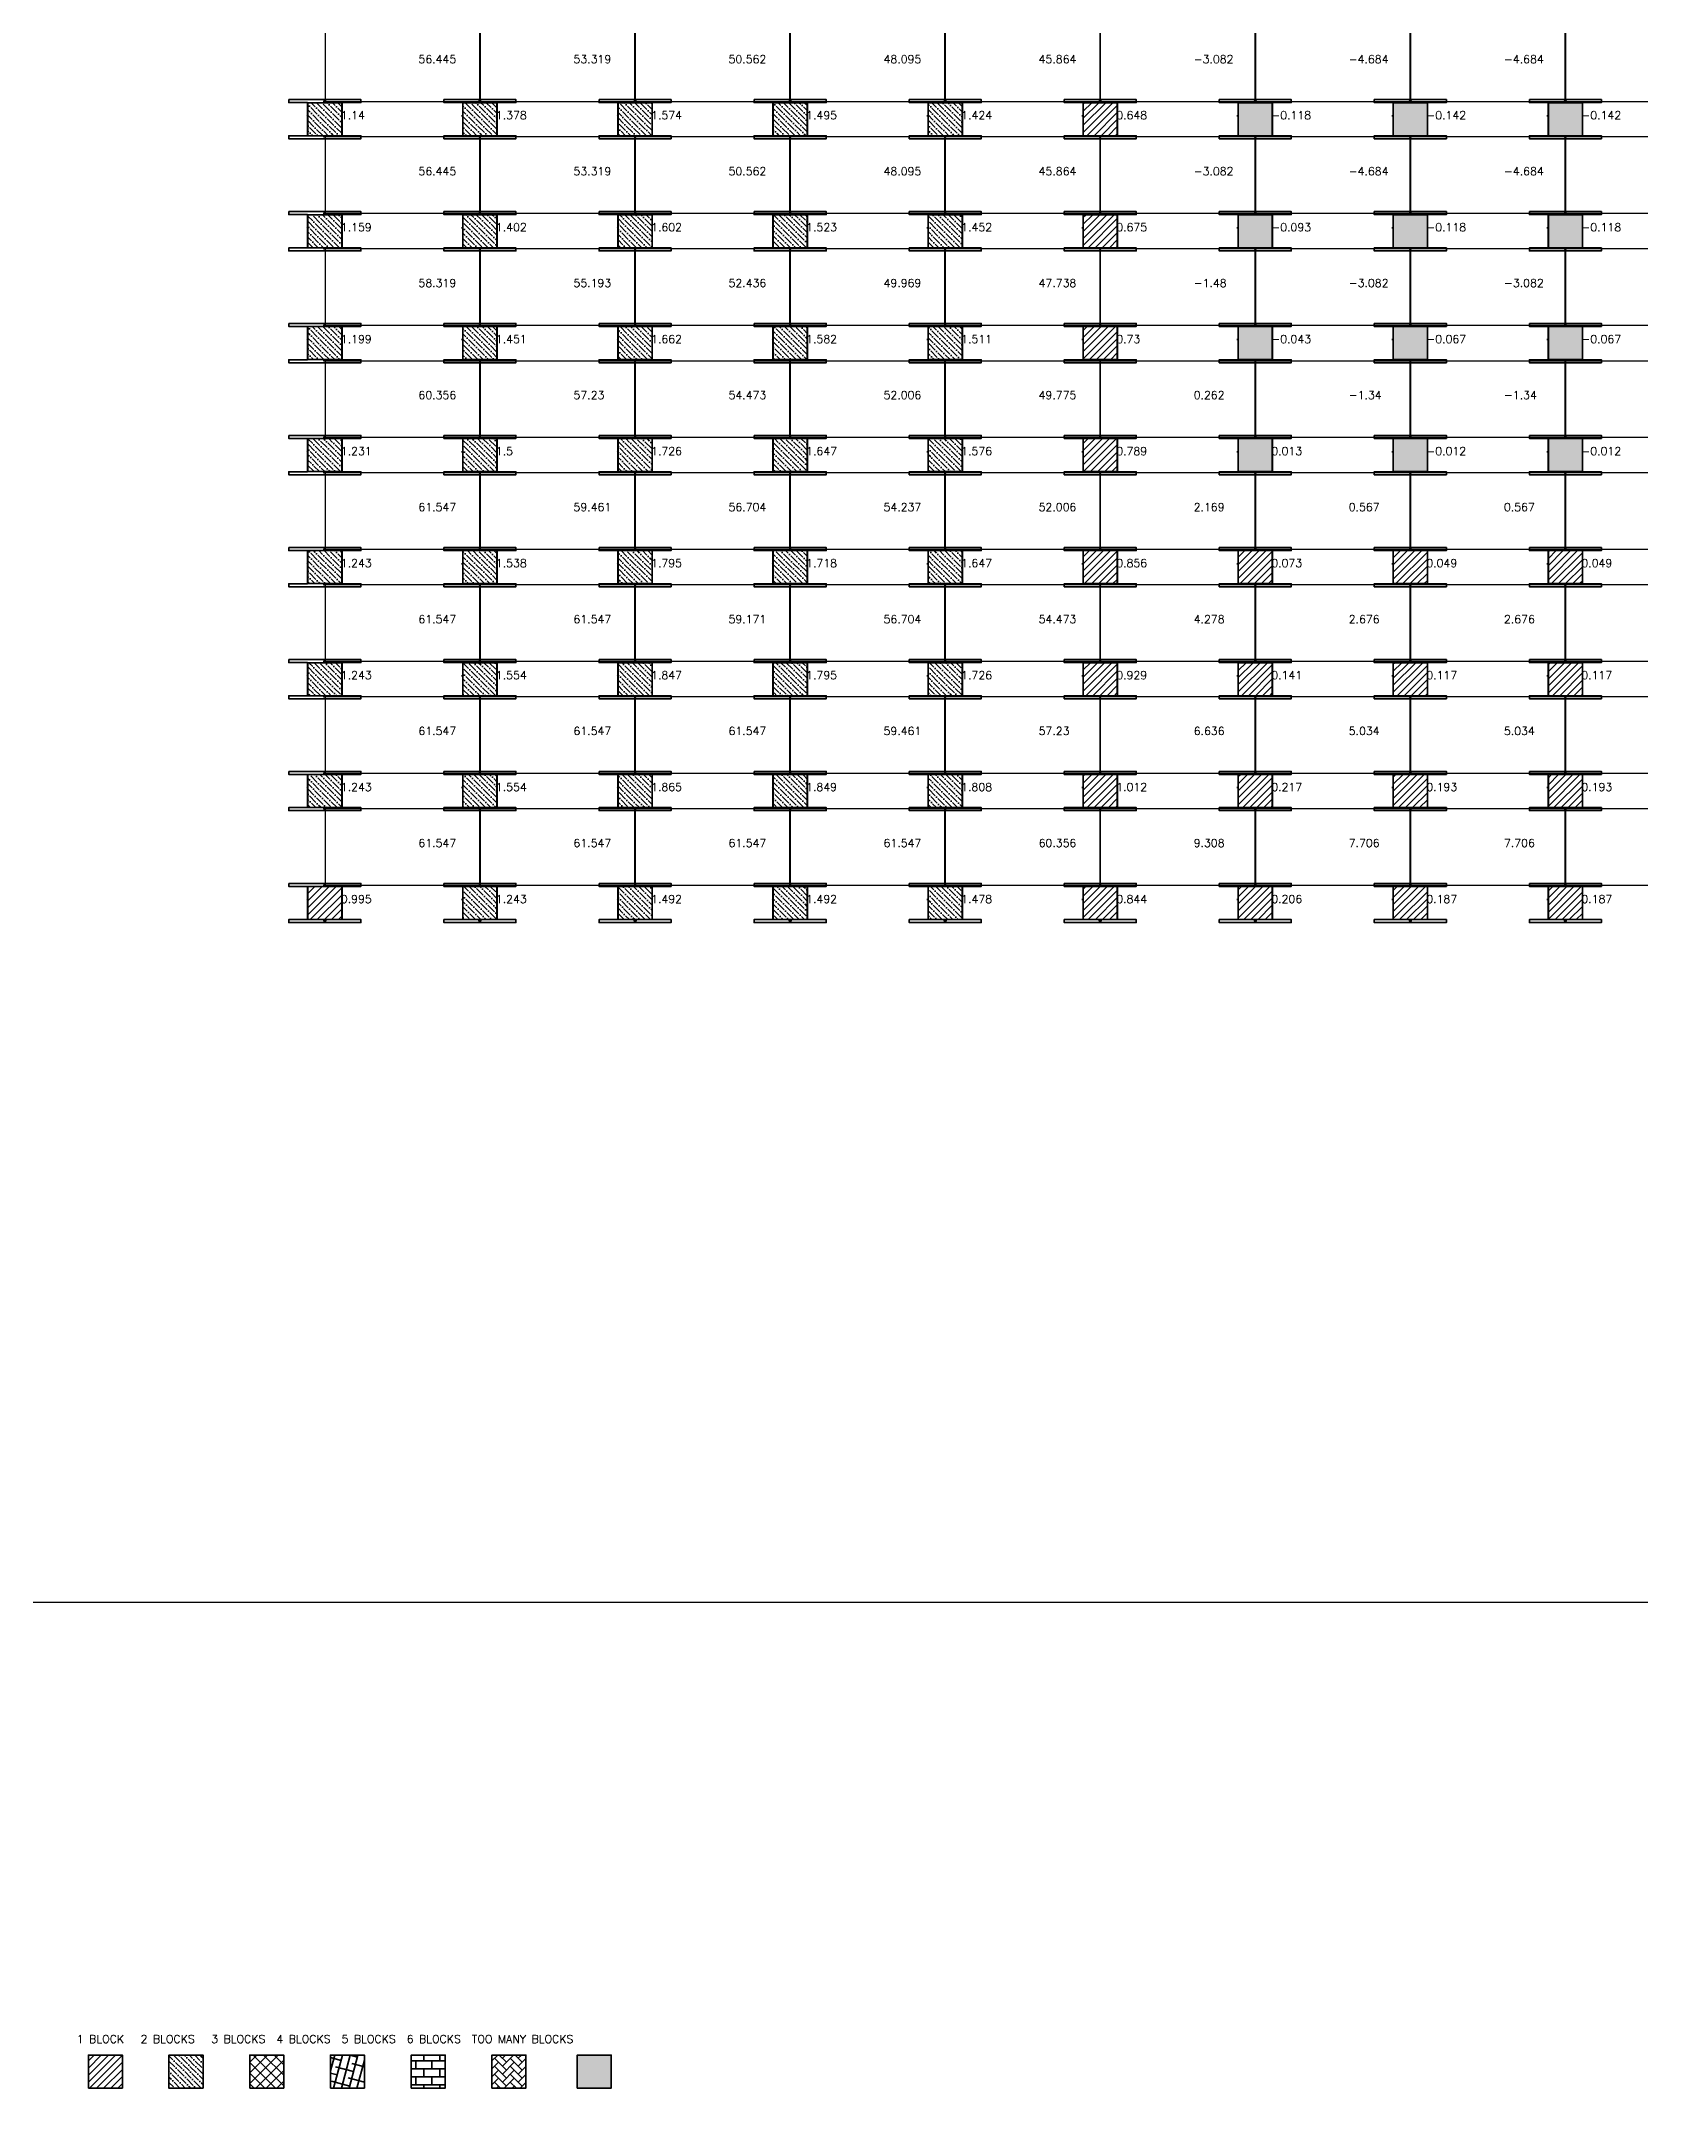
# Model space of a CAD drawing. Header units: inches. Extents: x 8143 to 14350, y 5679 to 7733.
# Drawn here: x 9961 to 10761, y 5679 to 6703 of the extents above; entities that cross this region are included whole.
import ezdxf

# ---------------------------------------------------------------- set-up
doc = ezdxf.new("R2010")
doc.units = ezdxf.units.IN
doc.header["$LTSCALE"] = 50
doc.header["$MEASUREMENT"] = 0
for name, color, linetype, lineweight in [('E-PANELS', 140, 'Continuous', 30), ('E2-ECOFEET', 254, 'Continuous', 35), ('E3-ECOFEET', 254, 'Continuous', 35), ('HATCH 1', 5, 'Continuous', 35), ('HATCH 2', 140, 'Continuous', 35), ('HATCH 3', 30, 'Continuous', 35), ('HATCH 4', 200, 'Continuous', 35), ('HATCH 5', 2, 'Continuous', 35), ('HATCH 6', 100, 'Continuous', 35), ('HATCH 7', 20, 'Continuous', 35)]:
    doc.layers.add(name, color=color, linetype=linetype, lineweight=lineweight)
doc.layers.add('EF3 TEXT', color=7, linetype='Continuous', plot=False)
doc.layers.add('IFI PERIMETER', color=231, linetype='FENCE', plot=False)
doc.layers.get('E2-ECOFEET').off()
doc.styles.add('mytext', font='romans.shx')
doc.styles.get("Standard").update_dxf_attribs({"font": 'arial.ttf'})
doc.linetypes.add('FENCE', pattern='A,0.5,-0.1,["X",Standard,S=0.1,R=0,X=-0.035,Y=-0.05],-0.1', length=0.7)
pattern_1 = [(135, (-119.168, -90.9187), (-3.64602, 0.994369), [4.6875, -0.9375, 0, -0.9375])]
pattern_2 = [(45, (-119.168, -90.9187), (-1.767767, 1.767767), [])]

# ---------------------------------------------------------------- blocks, each defined once
blk = doc.blocks.new('EF3_HATCH_2')
at = {"layer": 'HATCH 2'}
h = blk.add_hatch(dxfattribs=at)
h.set_pattern_fill('ANSI36', color=256, scale=15, angle=90)
h.set_pattern_definition(pattern_1)
h.paths.add_polyline_path([(-8.5, -8.25), (8.5, -8.25), (8.5, 8.25), (-8.5, 8.25)])
blk.add_lwpolyline([(-8.5, -8.25), (8.5, -8.25), (8.5, 8.25), (-8.5, 8.25)], close=True, dxfattribs=at)
blk = doc.blocks.new('EF3_HATCH_1')
at = {"layer": 'HATCH 1'}
h = blk.add_hatch(dxfattribs=at)
h.set_pattern_fill('ANSI31', color=256, scale=20)
h.set_pattern_definition(pattern_2)
h.paths.add_polyline_path([(-8.5, -8.25), (8.5, -8.25), (8.5, 8.25), (-8.5, 8.25)])
blk.add_lwpolyline([(-8.5, -8.25), (8.5, -8.25), (8.5, 8.25), (-8.5, 8.25)], close=True, dxfattribs=at)
blk = doc.blocks.new('EF3_HATCH_7')
at = {"layer": 'HATCH 7'}
h = blk.add_hatch(color=256, dxfattribs=at)
h.dxf.hatch_style = 1
h.paths.add_polyline_path([(-8.5, -8.25), (8.5, -8.25), (8.5, 8.25), (-8.5, 8.25)])
blk.add_lwpolyline([(-8.5, -8.25), (8.5, -8.25), (8.5, 8.25), (-8.5, 8.25)], close=True, dxfattribs=at)
blk = doc.blocks.new('*U9')
at = {"layer": 'HATCH 1'}
h = blk.add_hatch(dxfattribs=at)
h.set_pattern_fill('ANSI31', color=256, scale=20)
h.set_pattern_definition(pattern_2)
h.paths.add_polyline_path([(-8.5, -8.25), (8.5, -8.25), (8.5, 8.25), (-8.5, 8.25)])
blk.add_lwpolyline([(-8.5, -8.25), (8.5, -8.25), (8.5, 8.25), (-8.5, 8.25)], close=True, dxfattribs=at)
blk = doc.blocks.new('*U10')
at = {"layer": 'HATCH 2'}
h = blk.add_hatch(dxfattribs=at)
h.set_pattern_fill('ANSI36', color=256, scale=15, angle=90)
h.set_pattern_definition(pattern_1)
h.paths.add_polyline_path([(-8.5, -8.25), (8.5, -8.25), (8.5, 8.25), (-8.5, 8.25)])
blk.add_lwpolyline([(-8.5, -8.25), (8.5, -8.25), (8.5, 8.25), (-8.5, 8.25)], close=True, dxfattribs=at)
blk = doc.blocks.new('EF3_HATCH_3')
at = {"layer": 'HATCH 3'}
h = blk.add_hatch(dxfattribs=at)
h.set_pattern_fill('ANSI37', color=256, scale=30)
h.set_pattern_definition([(45, (-119.168, -90.9187), (-2.65165, 2.65165), []), (135, (-119.168, -90.9187), (-2.65165, -2.65165), [])])
h.paths.add_polyline_path([(-8.5, -8.25), (8.5, -8.25), (8.5, 8.25), (-8.5, 8.25)])
blk.add_lwpolyline([(-8.5, -8.25), (8.5, -8.25), (8.5, 8.25), (-8.5, 8.25)], close=True, dxfattribs=at)
blk = doc.blocks.new('*U11')
at = {"layer": 'HATCH 4'}
h = blk.add_hatch(dxfattribs=at)
h.set_pattern_fill('ANSI38', color=256, scale=30, angle=30)
h.set_pattern_definition([(75, (-119.168, -90.9187), (-3.62222, 0.97057), []), (165, (-119.168, -90.9187), (-8.215015, -1.68108), [9.375, -5.625])])
h.paths.add_polyline_path([(-8.5, -8.25), (8.5, -8.25), (8.5, 8.25), (-8.5, 8.25)])
blk.add_lwpolyline([(-8.5, -8.25), (8.5, -8.25), (8.5, 8.25), (-8.5, 8.25)], close=True, dxfattribs=at)
blk = doc.blocks.new('EF3_HATCH_5')
at = {"layer": 'HATCH 5'}
h = blk.add_hatch(dxfattribs=at)
h.set_pattern_fill('AR-B816', color=256, scale=0.5)
h.set_pattern_definition([(0, (-119.168, -90.9187), (0, 4), []), (90, (-119.168, -90.9187), (-4, 4), [4, -4])])
h.paths.add_polyline_path([(-8.5, -8.25), (8.5, -8.25), (8.5, 8.25), (-8.5, 8.25)])
blk.add_lwpolyline([(-8.5, -8.25), (8.5, -8.25), (8.5, 8.25), (-8.5, 8.25)], close=True, dxfattribs=at)
blk = doc.blocks.new('EF3_HATCH_6')
at = {"layer": 'HATCH 6'}
h = blk.add_hatch(dxfattribs=at)
h.set_pattern_fill('AR-HBONE', color=256, scale=0.7)
h.set_pattern_definition([(45, (-119.168, -90.9187), (3e-16, 3.9598), [8.4, -2.8]), (135, (-117.188, -88.9388), (3e-16, 3.9598), [8.4, -2.8])])
h.paths.add_polyline_path([(-8.5, -8.25), (8.5, -8.25), (8.5, 8.25), (-8.5, 8.25)])
blk.add_lwpolyline([(-8.5, -8.25), (8.5, -8.25), (8.5, 8.25), (-8.5, 8.25)], close=True, dxfattribs=at)
blk = doc.blocks.new('EF3 HATCH AND TEXT')
at = {"layer": 'HATCH 1'}
blk.add_blockref('*U9', (17.3, -21.2), dxfattribs=at)
at = {"layer": 'HATCH 2'}
blk.add_blockref('*U10', (57.6, -21.2), dxfattribs=at)
at = {"layer": 'HATCH 3'}
blk.add_blockref('EF3_HATCH_3', (98, -21.2), dxfattribs=at)
at = {"layer": 'HATCH 4'}
blk.add_blockref('*U11', (138.3, -21.2), dxfattribs=at)
at = {"layer": 'HATCH 5'}
blk.add_blockref('EF3_HATCH_5', (178.7, -21.2), dxfattribs=at)
at = {"layer": 'HATCH 6'}
blk.add_blockref('EF3_HATCH_6', (219, -21.2), dxfattribs=at)
at = {"layer": 'HATCH 7'}
blk.add_blockref('EF3_HATCH_7', (261.7, -21.2), dxfattribs=at)
at = {"layer": 'EF3 TEXT', "insert": (3, -2.9), "char_height": 4, "attachment_point": 1, "style": 'mytext'}
blk.add_mtext_dynamic_manual_height_columns('1 BLOCK   2 BLOCKS   3 BLOCKS  4 BLOCKS  5 BLOCKS  6 BLOCKS  TOO MANY BLOCKS', width=339.17, gutter_width=450.2, heights=[0], dxfattribs=at)
blk = doc.blocks.new('ET 335W 10DEG')
at = {"layer": 'E-PANELS'}
blk.add_lwpolyline([(0, 0), (77.01, 0), (77.01, -38.48), (0, -38.48)], close=True, dxfattribs=at)
blk = doc.blocks.new('EF3')
at = {"layer": 'E3-ECOFEET', "color": 5}
for points in [[(0, 0), (0, -1.5), (9.4, -1.5), (9.4, -18.1), (0, -18.1), (0, -19.6), (36, -19.6), (36, -18.1), (26.6, -18.1), (26.6, -1.5), (36, -1.5), (36, 0), (0, 0)], [(8.8, -8.1), (8.9, -8.1)]]:
    blk.add_lwpolyline(points, dxfattribs=at)
at = {"layer": 'E3-ECOFEET'}
for points in [[(17.2, -1), (17.8, -1), (17.8, -0.5)], [(18.2, -0.5), (18.2, -1), (18.8, -1)], [(17.2, -18.5), (17.8, -18.5), (17.8, -19)], [(18.2, -19), (18.2, -18.5), (18.8, -18.5)]]:
    blk.add_lwpolyline(points, dxfattribs=at)

msp = doc.modelspace()

# ---------------------------------------------------------------- linework, layer by layer
at = {"layer": 'IFI PERIMETER'}
msp.add_lwpolyline([(8143.4, 7732.5), (14350, 7732.5), (14350, 5922.2), (8143.4, 5922.2)], close=True, dxfattribs=at)

# ---------------------------------------------------------------- block references
at = {"layer": 'E-PANELS'}
for p in [(10103.7, 6710.8), (10181.2, 6710.8), (10258.7, 6710.8), (10336.2, 6710.8), (10413.7, 6710.8), (10491.2, 6710.8), (10568.7, 6710.8), (10646.3, 6710.8), (10723.8, 6710.8), (10103.7, 6654.9), (10181.2, 6654.9), (10258.7, 6654.9), (10336.2, 6654.9), (10413.7, 6654.9), (10491.2, 6654.9), (10568.7, 6654.9), (10646.3, 6654.9), (10723.8, 6654.9), (10103.7, 6598.9), (10181.2, 6598.9), (10258.7, 6598.9), (10336.2, 6598.9), (10413.7, 6598.9), (10491.2, 6598.9), (10568.7, 6598.9), (10646.3, 6598.9), (10723.8, 6598.9), (10103.7, 6542.9), (10181.2, 6542.9), (10258.7, 6542.9), (10336.2, 6542.9), (10413.7, 6542.9), (10491.2, 6542.9), (10568.7, 6542.9), (10646.3, 6542.9), (10723.8, 6542.9), (10103.7, 6487), (10181.2, 6487), (10258.7, 6487), (10336.2, 6487), (10413.7, 6487), (10491.2, 6487), (10568.7, 6487), (10646.3, 6487), (10723.8, 6487), (10103.7, 6431), (10181.2, 6431), (10258.7, 6431), (10336.2, 6431), (10413.7, 6431), (10491.2, 6431), (10568.7, 6431), (10646.3, 6431), (10723.8, 6431), (10103.7, 6375), (10181.2, 6375), (10258.7, 6375), (10336.2, 6375), (10413.7, 6375), (10491.2, 6375), (10568.7, 6375), (10646.3, 6375), (10723.8, 6375), (10103.7, 6319), (10181.2, 6319), (10258.7, 6319), (10336.2, 6319), (10413.7, 6319), (10491.2, 6319), (10568.7, 6319), (10646.3, 6319), (10723.8, 6319)]:
    msp.add_blockref('ET 335W 10DEG', p, dxfattribs=at)
at = {"layer": 'E2-ECOFEET'}
for p in [(10085.4, 6673.4), (10162.9, 6673.4), (10240.5, 6673.4), (10318, 6673.4), (10395.5, 6673.4), (10473, 6673.4), (10550.5, 6673.4), (10628, 6673.4), (10705.5, 6673.4), (10085.4, 6617.4), (10162.9, 6617.4), (10240.5, 6617.4), (10318, 6617.4), (10395.5, 6617.4), (10473, 6617.4), (10550.5, 6617.4), (10628, 6617.4), (10705.5, 6617.4), (10085.4, 6561.5), (10162.9, 6561.5), (10240.5, 6561.5), (10318, 6561.5), (10395.5, 6561.5), (10473, 6561.5), (10550.5, 6561.5), (10628, 6561.5), (10705.5, 6561.5), (10085.4, 6505.5), (10162.9, 6505.5), (10240.5, 6505.5), (10318, 6505.5), (10395.5, 6505.5), (10473, 6505.5), (10550.5, 6505.5), (10628, 6505.5), (10705.5, 6505.5), (10085.4, 6449.5), (10162.9, 6449.5), (10240.5, 6449.5), (10318, 6449.5), (10395.5, 6449.5), (10473, 6449.5), (10550.5, 6449.5), (10628, 6449.5), (10705.5, 6449.5), (10085.4, 6393.5), (10162.9, 6393.5), (10240.5, 6393.5), (10318, 6393.5), (10395.5, 6393.5), (10473, 6393.5), (10550.5, 6393.5), (10628, 6393.5), (10705.5, 6393.5), (10085.4, 6337.6), (10162.9, 6337.6), (10240.5, 6337.6), (10318, 6337.6), (10395.5, 6337.6), (10473, 6337.6), (10550.5, 6337.6), (10628, 6337.6), (10705.5, 6337.6), (10085.4, 6281.6), (10162.9, 6281.6), (10240.5, 6281.6), (10318, 6281.6), (10395.5, 6281.6), (10473, 6281.6), (10550.5, 6281.6), (10628, 6281.6), (10705.5, 6281.6)]:
    msp.add_blockref('EF3', p, dxfattribs=at)
at = {"layer": 'EF3 TEXT'}
msp.add_blockref('EF3 HATCH AND TEXT', (9976.4, 5708.9), dxfattribs=at)
at = {"layer": 'HATCH 1'}
for p in [(10491, 6663.6), (10491, 6607.6), (10491, 6551.7), (10491, 6495.7), (10491, 6439.7), (10568.5, 6439.7), (10646, 6439.7), (10723.5, 6439.7), (10491, 6383.7), (10568.5, 6383.7), (10646, 6383.7), (10723.5, 6383.7), (10491, 6327.8), (10568.5, 6327.8), (10646, 6327.8), (10723.5, 6327.8), (10103.4, 6271.8), (10491, 6271.8), (10568.5, 6271.8), (10646, 6271.8), (10723.5, 6271.8)]:
    msp.add_blockref('EF3_HATCH_1', p, dxfattribs=at)
at = {"layer": 'HATCH 2'}
for p in [(10103.4, 6663.6), (10180.9, 6663.6), (10258.5, 6663.6), (10336, 6663.6), (10413.5, 6663.6), (10103.4, 6607.6), (10180.9, 6607.6), (10258.5, 6607.6), (10336, 6607.6), (10413.5, 6607.6), (10103.4, 6551.7), (10180.9, 6551.7), (10258.5, 6551.7), (10336, 6551.7), (10413.5, 6551.7), (10103.4, 6495.7), (10180.9, 6495.7), (10258.5, 6495.7), (10336, 6495.7), (10413.5, 6495.7), (10103.4, 6439.7), (10180.9, 6439.7), (10258.5, 6439.7), (10336, 6439.7), (10413.5, 6439.7), (10103.4, 6383.7), (10180.9, 6383.7), (10258.5, 6383.7), (10336, 6383.7), (10413.5, 6383.7), (10103.4, 6327.8), (10180.9, 6327.8), (10258.5, 6327.8), (10336, 6327.8), (10413.5, 6327.8), (10180.9, 6271.8), (10258.5, 6271.8), (10336, 6271.8), (10413.5, 6271.8)]:
    msp.add_blockref('EF3_HATCH_2', p, dxfattribs=at)
at = {"layer": 'HATCH 7'}
for p in [(10568.5, 6663.6), (10646, 6663.6), (10723.5, 6663.6), (10568.5, 6607.6), (10646, 6607.6), (10723.5, 6607.6), (10568.5, 6551.7), (10646, 6551.7), (10723.5, 6551.7), (10568.5, 6495.7), (10646, 6495.7), (10723.5, 6495.7)]:
    msp.add_blockref('EF3_HATCH_7', p, dxfattribs=at)

# ---------------------------------------------------------------- texts
at = {"layer": 'EF3 TEXT', "style": 'mytext'}
for s, p in [('56.445', (10150.2, 6691.6)), ('53.319', (10227.7, 6691.6)), ('50.562', (10305.2, 6691.6)), ('48.095', (10382.7, 6691.6)), ('45.864', (10460.2, 6691.6)), ('-3.082', (10537.7, 6691.6)), ('-4.684', (10615.2, 6691.6)), ('-4.684', (10692.8, 6691.6)), ('1.14', (10111.4, 6663.6)), ('1.378', (10188.9, 6663.6)), ('1.574', (10266.5, 6663.6)), ('1.495', (10344, 6663.6)), ('1.424', (10421.5, 6663.6)), ('0.648', (10499, 6663.6)), ('-0.118', (10576.5, 6663.6)), ('-0.142', (10654, 6663.6)), ('-0.142', (10731.5, 6663.6)), ('56.445', (10150.2, 6635.6)), ('53.319', (10227.7, 6635.6)), ('50.562', (10305.2, 6635.6)), ('48.095', (10382.7, 6635.6)), ('45.864', (10460.2, 6635.6)), ('-3.082', (10537.7, 6635.6)), ('-4.684', (10615.2, 6635.6)), ('-4.684', (10692.8, 6635.6)), ('1.159', (10111.4, 6607.6)), ('1.402', (10188.9, 6607.6)), ('1.602', (10266.5, 6607.6)), ('1.523', (10344, 6607.6)), ('1.452', (10421.5, 6607.6)), ('0.675', (10499, 6607.6)), ('-0.093', (10576.5, 6607.6)), ('-0.118', (10654, 6607.6)), ('-0.118', (10731.5, 6607.6)), ('58.319', (10150.2, 6579.7)), ('55.193', (10227.7, 6579.7)), ('52.436', (10305.2, 6579.7)), ('49.969', (10382.7, 6579.7)), ('47.738', (10460.2, 6579.7)), ('-1.48', (10537.7, 6579.7)), ('-3.082', (10615.2, 6579.7)), ('-3.082', (10692.8, 6579.7)), ('1.199', (10111.4, 6551.7)), ('1.451', (10188.9, 6551.7)), ('1.662', (10266.5, 6551.7)), ('1.582', (10344, 6551.7)), ('1.511', (10421.5, 6551.7)), ('0.73', (10499, 6551.7)), ('-0.043', (10576.5, 6551.7)), ('-0.067', (10654, 6551.7)), ('-0.067', (10731.5, 6551.7)), ('60.356', (10150.2, 6523.7)), ('57.23', (10227.7, 6523.7)), ('54.473', (10305.2, 6523.7)), ('52.006', (10382.7, 6523.7)), ('49.775', (10460.2, 6523.7)), ('0.262', (10537.7, 6523.7)), ('-1.34', (10615.2, 6523.7)), ('-1.34', (10692.8, 6523.7)), ('1.231', (10111.4, 6495.7)), ('1.5', (10188.9, 6495.7)), ('1.726', (10266.5, 6495.7)), ('1.647', (10344, 6495.7)), ('1.576', (10421.5, 6495.7)), ('0.789', (10499, 6495.7)), ('0.013', (10576.5, 6495.7)), ('-0.012', (10654, 6495.7)), ('-0.012', (10731.5, 6495.7)), ('61.547', (10150.2, 6467.7)), ('59.461', (10227.7, 6467.7)), ('56.704', (10305.2, 6467.7)), ('54.237', (10382.7, 6467.7)), ('52.006', (10460.2, 6467.7)), ('2.169', (10537.7, 6467.7)), ('0.567', (10615.2, 6467.7)), ('0.567', (10692.8, 6467.7)), ('1.243', (10111.4, 6439.7)), ('1.538', (10188.9, 6439.7)), ('1.795', (10266.5, 6439.7)), ('1.718', (10344, 6439.7)), ('1.647', (10421.5, 6439.7)), ('0.856', (10499, 6439.7)), ('0.073', (10576.5, 6439.7)), ('0.049', (10654, 6439.7)), ('0.049', (10731.5, 6439.7)), ('61.547', (10150.2, 6411.7)), ('61.547', (10227.7, 6411.7)), ('59.171', (10305.2, 6411.7)), ('56.704', (10382.7, 6411.7)), ('54.473', (10460.2, 6411.7)), ('4.278', (10537.7, 6411.7)), ('2.676', (10615.2, 6411.7)), ('2.676', (10692.8, 6411.7)), ('1.243', (10111.4, 6383.7)), ('1.554', (10188.9, 6383.7)), ('1.847', (10266.5, 6383.7)), ('1.795', (10344, 6383.7)), ('1.726', (10421.5, 6383.7)), ('0.929', (10499, 6383.7)), ('0.141', (10576.5, 6383.7)), ('0.117', (10654, 6383.7)), ('0.117', (10731.5, 6383.7)), ('61.547', (10150.2, 6355.8)), ('61.547', (10227.7, 6355.8)), ('61.547', (10305.2, 6355.8)), ('59.461', (10382.7, 6355.8)), ('57.23', (10460.2, 6355.8)), ('6.636', (10537.7, 6355.8)), ('5.034', (10615.2, 6355.8)), ('5.034', (10692.8, 6355.8)), ('1.243', (10111.4, 6327.8)), ('1.554', (10188.9, 6327.8)), ('1.865', (10266.5, 6327.8)), ('1.849', (10344, 6327.8)), ('1.808', (10421.5, 6327.8)), ('1.012', (10499, 6327.8)), ('0.217', (10576.5, 6327.8)), ('0.193', (10654, 6327.8)), ('0.193', (10731.5, 6327.8)), ('61.547', (10150.2, 6299.8)), ('61.547', (10227.7, 6299.8)), ('61.547', (10305.2, 6299.8)), ('61.547', (10382.7, 6299.8)), ('60.356', (10460.2, 6299.8)), ('9.308', (10537.7, 6299.8)), ('7.706', (10615.2, 6299.8)), ('7.706', (10692.8, 6299.8)), ('0.995', (10111.4, 6271.8)), ('1.243', (10188.9, 6271.8)), ('1.492', (10266.5, 6271.8)), ('1.492', (10344, 6271.8)), ('1.478', (10421.5, 6271.8)), ('0.844', (10499, 6271.8)), ('0.206', (10576.5, 6271.8)), ('0.187', (10654, 6271.8)), ('0.187', (10731.5, 6271.8))]:
    msp.add_text(s, height=4, dxfattribs=at).set_placement(p)

doc.saveas('drawing.dxf')
